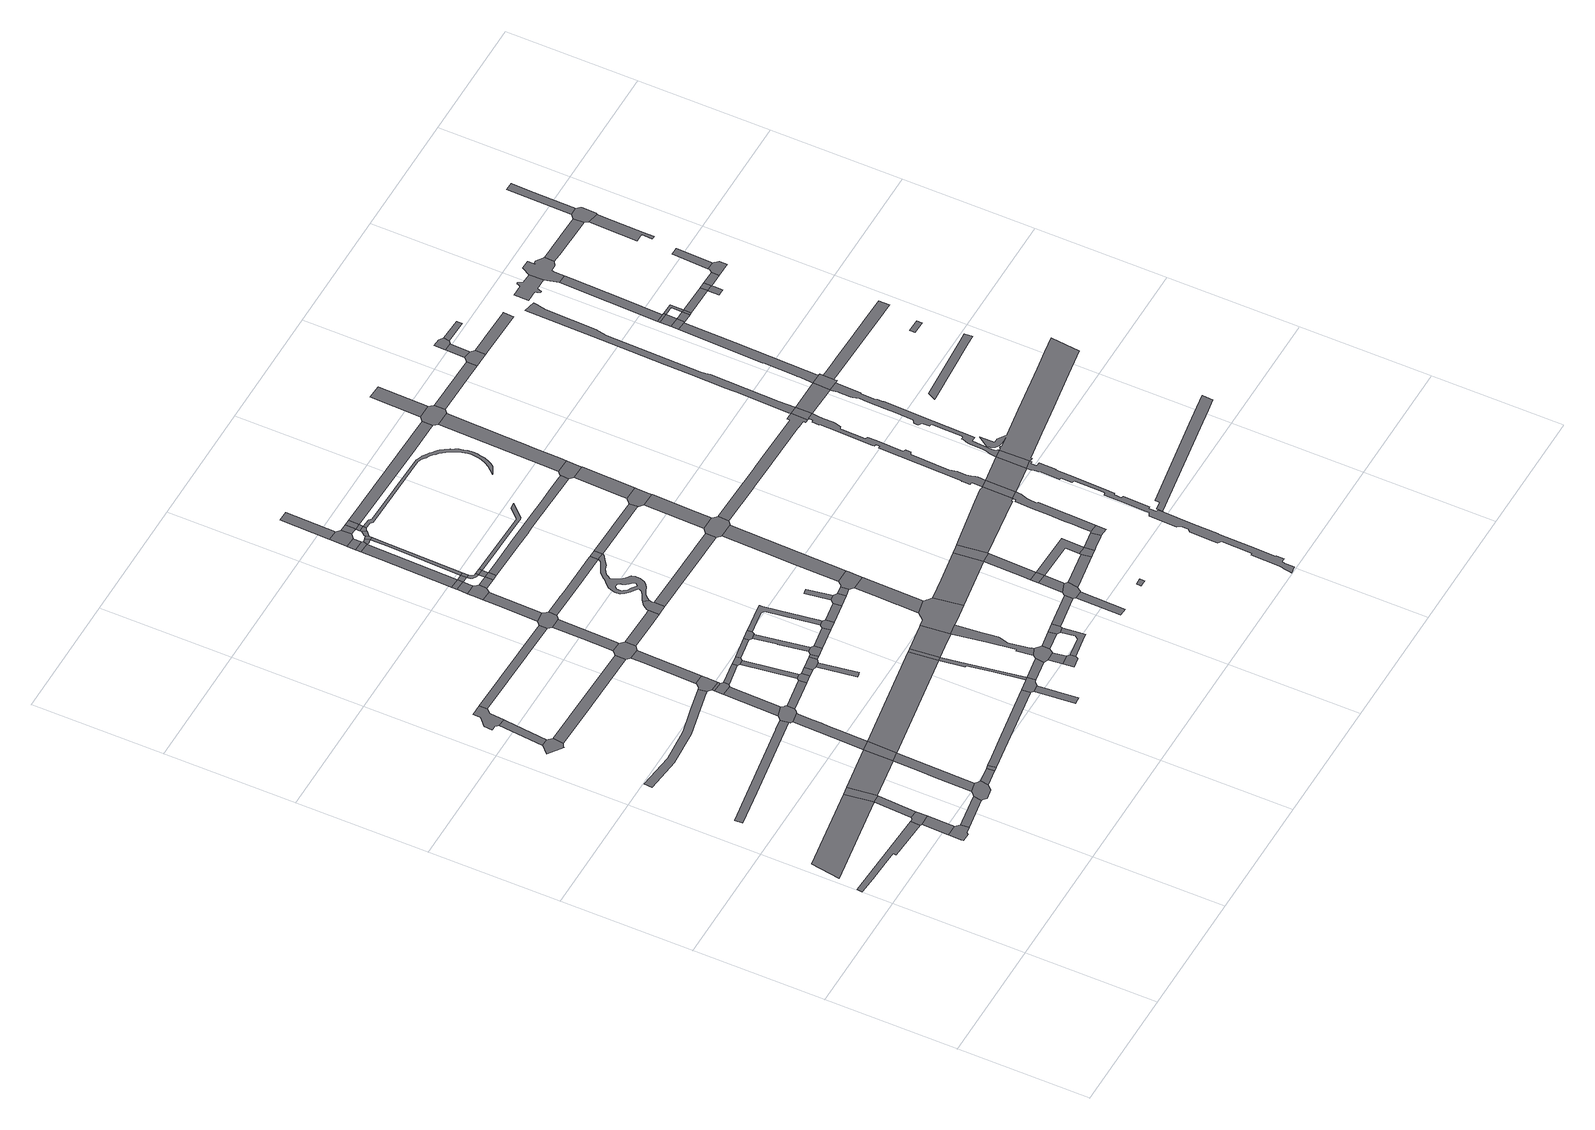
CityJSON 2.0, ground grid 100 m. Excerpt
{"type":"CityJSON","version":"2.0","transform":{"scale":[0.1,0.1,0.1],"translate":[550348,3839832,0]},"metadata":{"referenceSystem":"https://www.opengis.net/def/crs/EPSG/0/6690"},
"CityObjects":{
"road1":{"type":"Road","attributes":{"RoadStructureAttribute.sectionType":"1"},"geometry":[{"type":"MultiSurface","lod":"1","boundaries":[[[0,1,2,3,4,5,6,7,8]]]}]},
"road2":{"type":"Road","attributes":{"function":"3","RoadStructureAttribute.sectionType":"1"},"geometry":[{"type":"MultiSurface","lod":"1","boundaries":[[[9,10,11,12,13]]]}]},
"road3":{"type":"Road","geometry":[{"type":"MultiSurface","lod":"1","boundaries":[[[14,15,16,17,18,19,20,21,22]]]}]},
"road4":{"type":"Road","attributes":{"RoadStructureAttribute.sectionType":"1"},"geometry":[{"type":"MultiSurface","lod":"1","boundaries":[[[23,24,25,26,14,22]]]}]},
"road5":{"type":"Road","geometry":[{"type":"MultiSurface","lod":"1","boundaries":[[[27,28,8,7,26,25,29]]]}]},
"road6":{"type":"Road","attributes":{"RoadStructureAttribute.sectionType":"1"},"geometry":[{"type":"MultiSurface","lod":"1","boundaries":[[[30,31,32,13,27,29]]]}]},
"road7":{"type":"Road","attributes":{"RoadStructureAttribute.sectionType":"1"},"geometry":[{"type":"MultiSurface","lod":"1","boundaries":[[[33,34,21,20,35]]]}]},
"road8":{"type":"Road","geometry":[{"type":"MultiSurface","lod":"1","boundaries":[[[36,9,13,32,37]]]}]},
"road9":{"type":"Road","geometry":[{"type":"MultiSurface","lod":"1","boundaries":[[[38,39,40,41,42,43,44,45,46,47,48,49,50,51]]]}]},
"road10":{"type":"Road","attributes":{"RoadStructureAttribute.sectionType":"1"},"geometry":[{"type":"MultiSurface","lod":"1","boundaries":[[[52,53,54,55,56,57,58,59]]]}]},
"road11":{"type":"Road","attributes":{"RoadStructureAttribute.sectionType":"1"},"geometry":[{"type":"MultiSurface","lod":"1","boundaries":[[[60,38,51,61,62]]]}]},
"road12":{"type":"Road","geometry":[{"type":"MultiSurface","lod":"1","boundaries":[[[63,64,65,66,67,68,33,35,69,70,71,72,73]]]}]},
"road13":{"type":"Road","attributes":{"function":"3","RoadStructureAttribute.sectionType":"1"},"geometry":[{"type":"MultiSurface","lod":"1","boundaries":[[[74,36,37,75]]]}]},
"road14":{"type":"Road","geometry":[{"type":"MultiSurface","lod":"1","boundaries":[[[76,77,78,79,80,81,82,60,62,83,84,85]]]}]},
"road15":{"type":"Road","attributes":{"RoadStructureAttribute.sectionType":"1"},"geometry":[{"type":"MultiSurface","lod":"1","boundaries":[[[86,87,88,89,90,91,92,93,94,95,96,97,98]]]}]},
"road16":{"type":"Road","attributes":{"RoadStructureAttribute.sectionType":"1"},"geometry":[{"type":"MultiSurface","lod":"1","boundaries":[[[99,100,75,101,102,66,65]]]}]},
"road17":{"type":"Road","attributes":{"RoadStructureAttribute.sectionType":"1"},"geometry":[{"type":"MultiSurface","lod":"1","boundaries":[[[103,73,72,104,105]]]}]},
"road18":{"type":"Road","geometry":[{"type":"MultiSurface","lod":"1","boundaries":[[[106,103,105,107]]]}]},
"road19":{"type":"Road","geometry":[{"type":"MultiSurface","lod":"1","boundaries":[[[108,74,75,100]]]}]},
"road20":{"type":"Road","attributes":{"RoadStructureAttribute.sectionType":"1"},"geometry":[{"type":"MultiSurface","lod":"1","boundaries":[[[109,110,111,112,113,114,115,116,117,74,108]]]}]},
"road21":{"type":"Road","attributes":{"RoadStructureAttribute.sectionType":"1"},"geometry":[{"type":"MultiSurface","lod":"1","boundaries":[[[118,50,49,119,120,121]]]}]},
"road22":{"type":"Road","geometry":[{"type":"MultiSurface","lod":"1","boundaries":[[[122,123,124,125,126,52,59,127,128,129,115,114,130,131,132,133]]]}]},
"road23":{"type":"Road","attributes":{"RoadStructureAttribute.sectionType":"1"},"geometry":[{"type":"MultiSurface","lod":"1","boundaries":[[[134,125,124,135]]]}]},
"road24":{"type":"Road","attributes":{"RoadStructureAttribute.sectionType":"1"},"geometry":[{"type":"MultiSurface","lod":"1","boundaries":[[[85,84,136,137]]]}]},
"road25":{"type":"Road","attributes":{"RoadStructureAttribute.sectionType":"1"},"geometry":[{"type":"MultiSurface","lod":"1","boundaries":[[[138,139,140,106,107,141,142]]]}]},
"road26":{"type":"Road","geometry":[{"type":"MultiSurface","lod":"1","boundaries":[[[143,134,135,144,145,146,147,148]]]}]},
"road27":{"type":"Road","attributes":{"RoadStructureAttribute.sectionType":"1"},"geometry":[{"type":"MultiSurface","lod":"1","boundaries":[[[149,143,148,150]]]}]},
"road28":{"type":"Road","geometry":[{"type":"MultiSurface","lod":"1","boundaries":[[[151,152,153,154,86,98,155,149,150,156,157,158,159,160]]]}]},
"road29":{"type":"Road","attributes":{"RoadStructureAttribute.sectionType":"1"},"geometry":[{"type":"MultiSurface","lod":"1","boundaries":[[[161,133,132,162,163,164]]]}]},
"road30":{"type":"Road","attributes":{"function":"3","RoadStructureAttribute.sectionType":"1"},"geometry":[{"type":"MultiSurface","lod":"1","boundaries":[[[165,108,100,166]]]}]},
"road31":{"type":"Road","attributes":{"RoadStructureAttribute.sectionType":"1"},"geometry":[{"type":"MultiSurface","lod":"1","boundaries":[[[167,168,169,170,151,160,171,172,173,174,175,176]]]}]},
"road32":{"type":"Road","attributes":{"RoadStructureAttribute.sectionType":"1"},"geometry":[{"type":"MultiSurface","lod":"1","boundaries":[[[177,146,145,178]]]}]},
"road33":{"type":"Road","geometry":[{"type":"MultiSurface","lod":"1","boundaries":[[[179,180,161,164,181,182]]]}]},
"road34":{"type":"Road","geometry":[{"type":"MultiSurface","lod":"1","boundaries":[[[183,184,121,120,185,167,176,186,187,188,189,190]]]}]},
"road35":{"type":"Road","attributes":{"RoadStructureAttribute.sectionType":"1"},"geometry":[{"type":"MultiSurface","lod":"1","boundaries":[[[191,192,180,179]]]}]},
"road36":{"type":"Road","attributes":{"RoadStructureAttribute.sectionType":"1"},"geometry":[{"type":"MultiSurface","lod":"1","boundaries":[[[193,182,181,194,195]]]}]},
"road37":{"type":"Road","geometry":[{"type":"MultiSurface","lod":"1","boundaries":[[[196,177,178,197,192,191,198,199]]]}]},
"road38":{"type":"Road","attributes":{"RoadStructureAttribute.sectionType":"1"},"geometry":[{"type":"MultiSurface","lod":"1","boundaries":[[[200,201,202,203,204]]]}]},
"road39":{"type":"Road","attributes":{"RoadStructureAttribute.sectionType":"1"},"geometry":[{"type":"MultiSurface","lod":"1","boundaries":[[[205,206,207,208,183,190,209,210,211]]]}]},
"road40":{"type":"Road","geometry":[{"type":"MultiSurface","lod":"1","boundaries":[[[212,213,214,193,195,204,203,215]]]}]},
"road41":{"type":"Road","attributes":{"RoadStructureAttribute.sectionType":"1"},"geometry":[{"type":"MultiSurface","lod":"1","boundaries":[[[216,217,218,219,220]]]}]},
"road42":{"type":"Road","attributes":{"RoadStructureAttribute.sectionType":"1"},"geometry":[{"type":"MultiSurface","lod":"1","boundaries":[[[221,196,199,222,223]]]}]},
"road43":{"type":"Road","attributes":{"RoadStructureAttribute.sectionType":"1"},"geometry":[{"type":"MultiSurface","lod":"1","boundaries":[[[224,212,215,225]]]}]},
"road44":{"type":"Road","geometry":[{"type":"MultiSurface","lod":"1","boundaries":[[[226,227,228,229,138,142,220,219,230,231,232,233,234]]]}]},
"road45":{"type":"Road","geometry":[{"type":"MultiSurface","lod":"1","boundaries":[[[235,236,237,137,136,205,211,238,239,240]]]}]},
"road46":{"type":"Road","attributes":{"RoadStructureAttribute.sectionType":"1"},"geometry":[{"type":"MultiSurface","lod":"1","boundaries":[[[241,242,188,187,243,244,245]]]}]},
"road47":{"type":"Road","geometry":[{"type":"MultiSurface","lod":"1","boundaries":[[[246,247,224,225,248,249]]]}]},
"road48":{"type":"Road","attributes":{"RoadStructureAttribute.sectionType":"1"},"geometry":[{"type":"MultiSurface","lod":"1","boundaries":[[[250,251,252,253,254,247,246]]]}]},
"road49":{"type":"Road","attributes":{"RoadStructureAttribute.sectionType":"1"},"geometry":[{"type":"MultiSurface","lod":"1","boundaries":[[[255,256,237,236,257,258,259]]]}]},
"road50":{"type":"Road","attributes":{"RoadStructureAttribute.sectionType":"1"},"geometry":[{"type":"MultiSurface","lod":"1","boundaries":[[[260,261,166,262,263,264,265,266,227,226]]]}]},
"road51":{"type":"Road","geometry":[{"type":"MultiSurface","lod":"1","boundaries":[[[267,221,223,268,269,252,251,270,271]]]}]},
"road52":{"type":"Road","geometry":[{"type":"MultiSurface","lod":"1","boundaries":[[[272,165,166,261]]]}]},
"road53":{"type":"Road","attributes":{"RoadStructureAttribute.sectionType":"1"},"geometry":[{"type":"MultiSurface","lod":"1","boundaries":[[[273,274,275,226,234,276]]]}]},
"road54":{"type":"Road","attributes":{"RoadStructureAttribute.sectionType":"1"},"geometry":[{"type":"MultiSurface","lod":"1","boundaries":[[[277,249,248,278]]]}]},
"road55":{"type":"Road","geometry":[{"type":"MultiSurface","lod":"1","boundaries":[[[279,280,255,259,281,282,283,284,285]]]}]},
"road56":{"type":"Road","attributes":{"RoadStructureAttribute.sectionType":"1"},"geometry":[{"type":"MultiSurface","lod":"1","boundaries":[[[286,287,288,289,279,285,290,291]]]}]},
"road57":{"type":"Road","geometry":[{"type":"MultiSurface","lod":"1","boundaries":[[[292,286,291,293]]]}]},
"road58":{"type":"Road","attributes":{"RoadStructureAttribute.sectionType":"1"},"geometry":[{"type":"MultiSurface","lod":"1","boundaries":[[[294,295,296,297,298,299,300,301,267,271,302,303,304,305,306,307,308]]]}]},
"road59":{"type":"Road","geometry":[{"type":"MultiSurface","lod":"1","boundaries":[[[309,310,311,312,245,244,313,314,315,316]]]}]},
"road60":{"type":"Road","geometry":[{"type":"MultiSurface","lod":"1","boundaries":[[[317,318,319,320,321,322,323,324,325,326]]]}]},
"road61":{"type":"Road","attributes":{"RoadStructureAttribute.sectionType":"1"},"geometry":[{"type":"MultiSurface","lod":"1","boundaries":[[[283,282,327,328]]]}]},
"road62":{"type":"Road","attributes":{"function":"3","RoadStructureAttribute.sectionType":"1"},"geometry":[{"type":"MultiSurface","lod":"1","boundaries":[[[329,330,272,261,331,332,333,334]]]}]},
"road63":{"type":"Road","attributes":{"RoadStructureAttribute.sectionType":"1"},"geometry":[{"type":"MultiSurface","lod":"1","boundaries":[[[335,293,291,336,337]]]}]},
"road64":{"type":"Road","attributes":{"RoadStructureAttribute.sectionType":"1"},"geometry":[{"type":"MultiSurface","lod":"1","boundaries":[[[338,339,340,320,319]]]}]},
"road65":{"type":"Road","geometry":[{"type":"MultiSurface","lod":"1","boundaries":[[[341,342,273,276,340,339,343,344]]]}]},
"road66":{"type":"Road","geometry":[{"type":"MultiSurface","lod":"1","boundaries":[[[345,308,307,346,277,278,347,348]]]}]},
"road67":{"type":"Road","geometry":[{"type":"MultiSurface","lod":"1","boundaries":[[[337,336,349,350]]]}]},
"road68":{"type":"Road","attributes":{"RoadStructureAttribute.sectionType":"1"},"geometry":[{"type":"MultiSurface","lod":"1","boundaries":[[[336,351,352,353,354,355,356,357,358,359,360,361,349]]]}]},
"road69":{"type":"Road","attributes":{"RoadStructureAttribute.sectionType":"1"},"geometry":[{"type":"MultiSurface","lod":"1","boundaries":[[[362,363,364,292,293,365]]]}]},
"road70":{"type":"Road","geometry":[{"type":"MultiSurface","lod":"1","boundaries":[[[328,327,366,367,368,369]]]}]},
"road71":{"type":"Road","attributes":{"RoadStructureAttribute.sectionType":"1"},"geometry":[{"type":"MultiSurface","lod":"1","boundaries":[[[370,371,372,373,240,239,374,375,376]]]}]},
"road72":{"type":"Road","attributes":{"RoadStructureAttribute.sectionType":"1"},"geometry":[{"type":"MultiSurface","lod":"1","boundaries":[[[356,377,328,369,378,379]]]}]},
"road73":{"type":"Road","attributes":{"RoadStructureAttribute.sectionType":"1"},"geometry":[{"type":"MultiSurface","lod":"1","boundaries":[[[380,381,382,383,384,385,386,387,388,334,389,390,391,342,341]]]}]},
"road74":{"type":"Road","geometry":[{"type":"MultiSurface","lod":"1","boundaries":[[[357,356,379,392]]]}]},
"road75":{"type":"Road","attributes":{"RoadStructureAttribute.sectionType":"1"},"geometry":[{"type":"MultiSurface","lod":"1","boundaries":[[[393,348,347,394]]]}]},
"road76":{"type":"Road","attributes":{"RoadStructureAttribute.sectionType":"1"},"geometry":[{"type":"MultiSurface","lod":"1","boundaries":[[[395,396,397,337,350,398,399]]]}]},
"road77":{"type":"Road","attributes":{"RoadStructureAttribute.sectionType":"1"},"geometry":[{"type":"MultiSurface","lod":"1","boundaries":[[[400,344,343,401]]]}]},
"road78":{"type":"Road","attributes":{"RoadStructureAttribute.sectionType":"1"},"geometry":[{"type":"MultiSurface","lod":"1","boundaries":[[[402,403,404,405,406,407,408,409,410,411,326,325]]]}]},
"road79":{"type":"Road","geometry":[{"type":"MultiSurface","lod":"1","boundaries":[[[412,362,365,413,414,415]]]}]},
"road80":{"type":"Road","attributes":{"RoadStructureAttribute.sectionType":"1"},"geometry":[{"type":"MultiSurface","lod":"1","boundaries":[[[416,412,415,417]]]}]},
"road81":{"type":"Road","geometry":[{"type":"MultiSurface","lod":"1","boundaries":[[[418,419,420,421,422,423,424,425,426,427,375,428,429,430,431,432,433,434,435,436,437,438,439,440,441,442,443,444,445,446,447,448,449,450,451,452,309,316,453,454,455,456,457,458,459,460,461,462,463,464,465,466,467,468],[469,470,471,472,473,474,475,476,477,478,479,480,481,482,483,484,485,486,487,488]]]}]},
"road82":{"type":"Road","attributes":{"RoadStructureAttribute.sectionType":"1"},"geometry":[{"type":"MultiSurface","lod":"1","boundaries":[[[489,490,413,365,491,492,493,494,395]]]}]},
"road83":{"type":"Road","geometry":[{"type":"MultiSurface","lod":"1","boundaries":[[[495,416,417,496,497,498,499,500]]]}]},
"road84":{"type":"Road","geometry":[{"type":"MultiSurface","lod":"1","boundaries":[[[501,502,503,504,505,506,507,329,334,388,508,509,510,511]]]}]},
"road85":{"type":"Road","geometry":[{"type":"MultiSurface","lod":"1","boundaries":[[[512,489,395,399,513]]]}]},
"road86":{"type":"Road","geometry":[{"type":"MultiSurface","lod":"1","boundaries":[[[514,400,401,515,406,405,516,517]]]}]},
"road87":{"type":"Road","geometry":[{"type":"MultiSurface","lod":"1","boundaries":[[[518,519,393,394,520,521]]]}]},
"road88":{"type":"Road","geometry":[{"type":"MultiSurface","lod":"1","boundaries":[[[522,523,524,519,518]]]}]},
"road89":{"type":"Road","attributes":{"RoadStructureAttribute.sectionType":"1"},"geometry":[{"type":"MultiSurface","lod":"1","boundaries":[[[525,495,500,526]]]}]},
"road90":{"type":"Road","attributes":{"RoadStructureAttribute.sectionType":"1"},"geometry":[{"type":"MultiSurface","lod":"1","boundaries":[[[527,528,512,513,529,530,531]]]}]},
"road91":{"type":"Road","attributes":{"RoadStructureAttribute.sectionType":"1"},"geometry":[{"type":"MultiSurface","lod":"1","boundaries":[[[498,497,532,533]]]}]},
"road92":{"type":"Road","geometry":[{"type":"MultiSurface","lod":"1","boundaries":[[[534,535,527,531,536,537,538]]]}]},
"road93":{"type":"Road","attributes":{"RoadStructureAttribute.sectionType":"1"},"geometry":[{"type":"MultiSurface","lod":"1","boundaries":[[[539,540,535,534]]]}]},
"road94":{"type":"Road","attributes":{"RoadStructureAttribute.sectionType":"1"},"geometry":[{"type":"MultiSurface","lod":"1","boundaries":[[[541,521,520,542,543]]]}]},
"road95":{"type":"Road","attributes":{"RoadStructureAttribute.sectionType":"1"},"geometry":[{"type":"MultiSurface","lod":"1","boundaries":[[[544,545,314,313,546,547,548,549,550]]]}]},
"road96":{"type":"Road","geometry":[{"type":"MultiSurface","lod":"1","boundaries":[[[533,532,551,540,539,552]]]}]},
"road97":{"type":"Road","attributes":{"RoadStructureAttribute.sectionType":"1"},"geometry":[{"type":"MultiSurface","lod":"1","boundaries":[[[553,554,555,556,557,558,559,505,504,560]]]}]},
"road98":{"type":"Road","geometry":[{"type":"MultiSurface","lod":"1","boundaries":[[[376,375,427,561]]]}]},
"road99":{"type":"Road","attributes":{"RoadStructureAttribute.sectionType":"1"},"geometry":[{"type":"MultiSurface","lod":"1","boundaries":[[[562,563,564,565,566,567,568,569,570,571,392,379]]]}]},
"road100":{"type":"Road","attributes":{"RoadStructureAttribute.sectionType":"1"},"geometry":[{"type":"MultiSurface","lod":"1","boundaries":[[[572,514,517,573,574,575,576]]]}]},
"road101":{"type":"Road","geometry":[{"type":"MultiSurface","lod":"1","boundaries":[[[577,578,579,580,541,543,581,553,560,582,583,584]]]}]},
"road102":{"type":"Road","attributes":{"RoadStructureAttribute.sectionType":"1"},"geometry":[{"type":"MultiSurface","lod":"1","boundaries":[[[585,586,587,588]]]}]},
"road103":{"type":"Road","attributes":{"RoadStructureAttribute.sectionType":"1"},"geometry":[{"type":"MultiSurface","lod":"1","boundaries":[[[589,590,591,592,593,594,595,596,369,368,597,598,599,600,601,602,603,604,605]]]}]},
"road104":{"type":"Road","attributes":{"function":"3","RoadStructureAttribute.sectionType":"1"},"geometry":[{"type":"MultiSurface","lod":"1","boundaries":[[[606,607,511,510,608]]]}]},
"road105":{"type":"Road","attributes":{"RoadStructureAttribute.sectionType":"1"},"geometry":[{"type":"MultiSurface","lod":"1","boundaries":[[[609,610,611,612,577,584,613,614,615]]]}]},
"road106":{"type":"Road","geometry":[{"type":"MultiSurface","lod":"1","boundaries":[[[616,617,618,619,620,572,576,585,588,621,622,623,624]]]}]},
"road107":{"type":"Road","attributes":{"RoadStructureAttribute.sectionType":"1"},"geometry":[{"type":"MultiSurface","lod":"1","boundaries":[[[561,427,625,626]]]}]},
"road108":{"type":"Road","attributes":{"RoadStructureAttribute.sectionType":"1"},"geometry":[{"type":"MultiSurface","lod":"1","boundaries":[[[627,618,617,628,629]]]}]},
"road109":{"type":"Road","geometry":[{"type":"MultiSurface","lod":"1","boundaries":[[[630,627,629,631]]]}]},
"road110":{"type":"Road","attributes":{"RoadStructureAttribute.sectionType":"1"},"geometry":[{"type":"MultiSurface","lod":"1","boundaries":[[[632,633,634,635,636,637,638,639,640,641,642,643,644,645,646,647,648,649,650,651,652,653,654,655,656,657,658,659,660,661,662,663,664,665,666,667,668,669,670,671,672,673,674,675,676,677,678,679,680,681,682,683,684,685,686,534,538]]]}]},
"road111":{"type":"Road","attributes":{"RoadStructureAttribute.sectionType":"1"},"geometry":[{"type":"MultiSurface","lod":"1","boundaries":[[[687,608,688,689,630,631]]]}]},
"road112":{"type":"Road","geometry":[{"type":"MultiSurface","lod":"1","boundaries":[[[690,691,692,550,549,693,694,609,615,695,696,697,698,699,700]]]}]},
"road113":{"type":"Road","geometry":[{"type":"MultiSurface","lod":"1","boundaries":[[[701,702,703,704,705]]]}]},
"road114":{"type":"Road","attributes":{"RoadStructureAttribute.sectionType":"1"},"geometry":[{"type":"MultiSurface","lod":"1","boundaries":[[[706,624,623,707,708,709,710]]]}]},
"road115":{"type":"Road","geometry":[{"type":"MultiSurface","lod":"1","boundaries":[[[711,712,713,606,608,687,714]]]}]},
"road116":{"type":"Road","attributes":{"RoadStructureAttribute.sectionType":"1"},"geometry":[{"type":"MultiSurface","lod":"1","boundaries":[[[715,690,700,716,717]]]}]},
"road117":{"type":"Road","attributes":{"RoadStructureAttribute.sectionType":"1"},"geometry":[{"type":"MultiSurface","lod":"1","boundaries":[[[552,539,718,719,720]]]}]},
"road118":{"type":"Road","attributes":{"RoadStructureAttribute.sectionType":"1"},"geometry":[{"type":"MultiSurface","lod":"1","boundaries":[[[721,631,629,722,723,724]]]}]},
"road119":{"type":"Road","geometry":[{"type":"MultiSurface","lod":"1","boundaries":[[[725,726,727,626,625,728,729,715,717,730,731,732]]]}]},
"road120":{"type":"Road","geometry":[{"type":"MultiSurface","lod":"1","boundaries":[[[723,706,710,733,734,724]]]}]},
"road121":{"type":"Road","attributes":{"RoadStructureAttribute.sectionType":"1"},"geometry":[{"type":"MultiSurface","lod":"1","boundaries":[[[735,736,725,732,737]]]}]},
"road122":{"type":"Road","attributes":{"RoadStructureAttribute.sectionType":"1"},"geometry":[{"type":"MultiSurface","lod":"1","boundaries":[[[738,724,734,739,740,741]]]}]},
"road123":{"type":"Road","geometry":[{"type":"MultiSurface","lod":"1","boundaries":[[[742,743,605,604,744,735,737,745,746,747]]]}]},
"road124":{"type":"Road","attributes":{"function":"3","RoadStructureAttribute.sectionType":"1"},"geometry":[{"type":"MultiSurface","lod":"1","boundaries":[[[748,749,750,751,752,753,711,714,754,755,756,757,758,759]]]}]},
"road125":{"type":"Road","geometry":[{"type":"MultiSurface","lod":"1","boundaries":[[[760,738,741,761,762]]]}]},
"road126":{"type":"Road","attributes":{"RoadStructureAttribute.sectionType":"1"},"geometry":[{"type":"MultiSurface","lod":"1","boundaries":[[[763,764,765,742,747,766,767,768,769,770]]]}]},
"road127":{"type":"Road","attributes":{"RoadStructureAttribute.sectionType":"1"},"geometry":[{"type":"MultiSurface","lod":"1","boundaries":[[[771,772,773,774,775,776,777,778,779,780,781,782,783,758,784,785,786,787,788,789,790,791,760,762]]]}]},
"road128":{"type":"Road","attributes":{"RoadStructureAttribute.sectionType":"1"},"geometry":[{"type":"MultiSurface","lod":"1","boundaries":[[[792,793,794,795,796,797,798,799,697,696,800,801,802,803,804,805,806,807,808,809]]]}]},
"road129":{"type":"Road","attributes":{"RoadStructureAttribute.sectionType":"1"},"geometry":[{"type":"MultiSurface","lod":"1","boundaries":[[[810,811,812,813,814,815,816,817,818,819,820,821,822,823,824,825,826,827,828,829,830,831,832,833,834,835,836,837,838,839,840,841,842,843,844,845,846,847,848,849,850,851,852,853,854,855,856,857,858,859,860,861,862,863,864,865,866,867,868,869,870,871,872,873,874,875,876,877,878,879,880,881,882,883,884,885,886,887,888,889,890,891,892,893,894,895,896,897,898,899,900,901,902,903,904,905,906]]]}]},
"road130":{"type":"Road","geometry":[{"type":"MultiSurface","lod":"1","boundaries":[[[907,908,720,719,763,770,909,910,911]]]}]},
"road131":{"type":"Road","geometry":[{"type":"MultiSurface","lod":"1","boundaries":[[[912,759,758,783]]]}]},
"road132":{"type":"Road","attributes":{"RoadStructureAttribute.sectionType":"1"},"geometry":[{"type":"MultiSurface","lod":"1","boundaries":[[[913,907,911,914]]]}]},
"road133":{"type":"Road","attributes":{"function":"3","RoadStructureAttribute.sectionType":"7"},"geometry":[{"type":"MultiSurface","lod":"1","boundaries":[[[915,912,783,845]]]}]},
"road134":{"type":"Road","attributes":{"RoadStructureAttribute.sectionType":"1"},"geometry":[{"type":"MultiSurface","lod":"1","boundaries":[[[916,917,918,919,920,921,922,923,924,925,926,927,928,929,930,931,759,912,932,933,934,935,936,937,938,939,940,941,942,943,944,945,946,947,948,949,950,951,952,953,954,955,956,957,958,959,960,961]]]}]},
"road135":{"type":"Road","attributes":{"RoadStructureAttribute.sectionType":"1"},"geometry":[{"type":"MultiSurface","lod":"1","boundaries":[[[962,910,909,963,964,965]]]}]},
"road136":{"type":"Road","geometry":[{"type":"MultiSurface","lod":"1","boundaries":[[[966,915,845,844]]]}]},
"road137":{"type":"Road","geometry":[{"type":"MultiSurface","lod":"1","boundaries":[[[809,808,916,961,967]]]}]},
"road138":{"type":"Road","attributes":{"RoadStructureAttribute.sectionType":"1"},"geometry":[{"type":"MultiSurface","lod":"1","boundaries":[[[968,969,970,971,972,973,974,975,976,977,978,979,980,981,982,983,984,985,986,987,988,989,990,991,992,993,994,995,996,997,998,999,1000,1001,1002,1003,1004,1005,1006,1007,1008,1009,1010,1011,915,966,1012,1013,1014,1015,1016,1017,1018,1019,1020,1021,1022,1023,1024,1025,1026,1027,1028,1029,1030,1031,1032]]]}]},
"road139":{"type":"Road","attributes":{"RoadStructureAttribute.sectionType":"1"},"geometry":[{"type":"MultiSurface","lod":"1","boundaries":[[[1033,1034,1035,1036,1037,1038,1039,1040,1041,1042,1043,1044]]]}]},
"road140":{"type":"Road","geometry":[{"type":"MultiSurface","lod":"1","boundaries":[[[1045,1046,965,964,1047,1048,1049,1050,1051]]]}]},
"road141":{"type":"Road","attributes":{"RoadStructureAttribute.sectionType":"7"},"geometry":[{"type":"MultiSurface","lod":"1","boundaries":[[[967,961,968,1052]]]}]},
"road142":{"type":"Road","attributes":{"RoadStructureAttribute.sectionType":"1"},"geometry":[{"type":"MultiSurface","lod":"1","boundaries":[[[1053,1045,1051,1054]]]}]},
"road143":{"type":"Road","geometry":[{"type":"MultiSurface","lod":"1","boundaries":[[[1055,1053,1054,1056,1057,1058]]]}]},
"road144":{"type":"Road","geometry":[{"type":"MultiSurface","lod":"1","boundaries":[[[1052,968,1032,1059,1060,1061,1062,1063,1064]]]}]},
"road145":{"type":"Road","geometry":[{"type":"MultiSurface","lod":"1","boundaries":[[[1065,1066,1067,1057,1056]]]}]},
"road146":{"type":"Road","attributes":{"RoadStructureAttribute.sectionType":"1"},"geometry":[{"type":"MultiSurface","lod":"1","boundaries":[[[1068,1069,1070,1071,1072,1073,1074,1075,1076,1077,809,967,1078,1079,1080,1081,1082,1083,1084,1085,1086,1087]]]}]},
"road147":{"type":"Road","attributes":{"RoadStructureAttribute.sectionType":"1"},"geometry":[{"type":"MultiSurface","lod":"1","boundaries":[[[1088,1089,1049,1048,1090,1091,1092]]]}]},
"road148":{"type":"Road","attributes":{"function":"3","RoadStructureAttribute.sectionType":"1"},"geometry":[{"type":"MultiSurface","lod":"1","boundaries":[[[1093,1094,1095,1096,1097,1098,1099,1100,1101,1102,1103,1104,1105,1106,1107,1108,1109,1110,1111,1112,1113,1114,1115,1116,1117,1118,1119,1120,1121,1122,1123,1124,1125,1126,1127,1128,1129,966,844]]]}]},
"road149":{"type":"Road","attributes":{"RoadStructureAttribute.sectionType":"1"},"geometry":[{"type":"MultiSurface","lod":"1","boundaries":[[[1130,1131,1132,1133,1134,1135,1136,1137,1138,1139,1140,1141,1142,1143,1144,1145,1146,1147,1052,1064,1148,1149,1150,1151,1152,1153]]]}]},
"road150":{"type":"Road","attributes":{"RoadStructureAttribute.sectionType":"1"},"geometry":[{"type":"MultiSurface","lod":"1","boundaries":[[[1154,1155,1156,1157,1158,1159,1160,1161]]]}]},
"road151":{"type":"Road","geometry":[{"type":"MultiSurface","lod":"1","boundaries":[[[1162,1130,1153,1163,1164]]]}]},
"road152":{"type":"Road","attributes":{"RoadStructureAttribute.sectionType":"1"},"geometry":[{"type":"MultiSurface","lod":"1","boundaries":[[[1165,1162,1164,1166]]]}]},
"road153":{"type":"Road","geometry":[{"type":"MultiSurface","lod":"1","boundaries":[[[1167,1165,1166,1168,1169]]]}]},
"road154":{"type":"Road","attributes":{"RoadStructureAttribute.sectionType":"1"},"geometry":[{"type":"MultiSurface","lod":"1","boundaries":[[[1170,1171,1172,1173,1174,1062,1061,1175,1176,1177,1178]]]}]},
"road155":{"type":"Road","attributes":{"RoadStructureAttribute.sectionType":"1"},"geometry":[{"type":"MultiSurface","lod":"1","boundaries":[[[1164,1163,1179,1180]]]}]},
"road156":{"type":"Road","attributes":{"RoadStructureAttribute.sectionType":"1"},"geometry":[{"type":"MultiSurface","lod":"1","boundaries":[[[1181,1168,1166,1182,1180,1183]]]}]},
"road157":{"type":"Road","geometry":[{"type":"MultiSurface","lod":"1","boundaries":[[[1180,1179,1184,1183]]]}]},
"road158":{"type":"Road","attributes":{"RoadStructureAttribute.sectionType":"1"},"geometry":[{"type":"MultiSurface","lod":"1","boundaries":[[[1185,1167,1169,1186,1187,1188]]]}]},
"road159":{"type":"Road","geometry":[{"type":"MultiSurface","lod":"1","boundaries":[[[1189,1190,1191,1192,1193,1194,1195,1196,1197,1198,1199,1200,1201,1202,1203,1204,1205,1206,1207,1208,1209,1210,1211,1212,1213,1214,1215,1216,1217,1218]]]}]},
"road160":{"type":"Road","attributes":{"RoadStructureAttribute.sectionType":"1"},"geometry":[{"type":"MultiSurface","lod":"1","boundaries":[[[1183,1184,1219,1220]]]}]},
"road161":{"type":"Road","geometry":[{"type":"MultiSurface","lod":"1","boundaries":[[[1221,1222,1223,1224]]]}]},
"road162":{"type":"Road","geometry":[{"type":"MultiSurface","lod":"1","boundaries":[[[1225,1218,1217,1226,1185,1188,1227,1228,1229,1230,1231,1232,1233,1234,1235,1236,1237,1238,1239,1240,1241,1242]]]}]},
"road163":{"type":"Road","geometry":[{"type":"MultiSurface","lod":"1","boundaries":[[[1219,1243,1244,1245,1246,1247]]]}]},
"road164":{"type":"Road","geometry":[{"type":"MultiSurface","lod":"1","boundaries":[[[1220,1219,1247,1248]]]}]},
"road165":{"type":"Road","attributes":{"RoadStructureAttribute.sectionType":"1"},"geometry":[{"type":"MultiSurface","lod":"1","boundaries":[[[1248,1247,1249,1250]]]}]},
"road166":{"type":"Road","geometry":[{"type":"MultiSurface","lod":"1","boundaries":[[[1251,1252,1253,1254,1250,1249,1255,1256,1257,1258,1259]]]}]},
"road167":{"type":"Road","attributes":{"RoadStructureAttribute.sectionType":"1"},"geometry":[{"type":"MultiSurface","lod":"1","boundaries":[[[1260,1261,1262,1251,1259]]]}]},
"road168":{"type":"Road","attributes":{"RoadStructureAttribute.sectionType":"1"},"geometry":[{"type":"MultiSurface","lod":"1","boundaries":[[[1263,1233,1232,1264,1265,1266,1267]]]}]},
"road169":{"type":"Road","attributes":{"RoadStructureAttribute.sectionType":"1"},"geometry":[{"type":"MultiSurface","lod":"1","boundaries":[[[1268,1269,1270,1271,1272,1273,1274,1275,1276,1277,1278,1279]]]}]},
"road170":{"type":"Road","geometry":[{"type":"MultiSurface","lod":"1","boundaries":[[[1280,1267,1266,1281,1268,1279,1282,1283,1284,1285]]]}]},
"road171":{"type":"Road","attributes":{"RoadStructureAttribute.sectionType":"1"},"geometry":[{"type":"MultiSurface","lod":"1","boundaries":[[[1286,1280,1285,1287,1288,1289]]]}]}
},
"vertices":[
[10,1275,0],[5,1232,0],[142,1222,0],[310,1215,0],[392,1211,0],[417,1209,0],[416,1186,0],[732,1168,0],[735,1241,0],
[752,1757,0],[82,1653,0],[46,1426,0],[775,1539,0],[785,1540,0],
[742,956,0],[740,859,0],[739,843,0],[806,841,0],[817,858,0],[830,858,0],[868,864,0],[861,926,0],[829,954,0],
[831,1037,0],[831,1122,0],[831,1160,0],[745,1158,0],
[770,1253,0],[757,1240,0],[830,1248,0],
[830,1258,0],[830,1260,0],[845,1543,0],
[1135,968,0],[892,930,0],[1126,907,0],
[818,1768,0],[845,1550,0],
[233,3766,0],[206,3736,0],[203,3733,0],[177,3705,0],[280,3628,0],[283,3632,0],[286,3636,0],[292,3640,0],[297,3644,0],[302,3647,0],[307,3650,0],[314,3651,0],[321,3732,0],[291,3764,0],
[1168,2449,0],[1163,2448,0],[1078,2435,0],[1077,2435,0],[202,2298,0],[209,2240,0],[498,2284,0],[1178,2388,0],
[263,4111,0],[322,4087,0],[323,4103,0],
[1256,1010,0],[1248,1016,0],[1245,1018,0],[1171,1001,0],[1168,998,0],[1149,981,0],[1137,898,0],[1159,879,0],[1240,894,0],[1272,929,0],[1283,991,0],
[1182,1824,0],[1179,1601,0],
[278,4312,0],[275,4255,0],[210,4194,0],[204,4134,0],[234,4131,0],[241,4131,0],[254,4119,0],[334,4219,0],[362,4250,0],[363,4311,0],
[1173,3071,0],[972,3027,0],[942,3020,0],[941,3020,0],[792,2987,0],[770,2982,0],[508,2961,0],[228,2995,0],[226,2995,0],[223,2933,0],[492,2902,0],[781,2923,0],[1182,3011,0],
[1257,1606,0],[1257,1613,0],[1176,1401,0],[1174,1271,0],
[1405,1010,0],[1403,949,0],[1411,950,0],
[1435,1015,0],[1441,955,0],
[1261,1836,0],
[1267,2062,0],[1269,2141,0],[1270,2192,0],[1272,2257,0],[1275,2370,0],[1275,2377,0],[1196,2365,0],[1188,2061,0],[1182,1831,0],
[547,3727,0],[594,3644,0],[1195,3630,0],[1198,3711,0],
[1301,2477,0],[1298,2481,0],[1279,2501,0],[1197,2478,0],[1177,2458,0],[1179,2380,0],[1180,2375,0],[1184,2373,0],[1296,2397,0],[1298,2400,0],[1306,2408,0],[1308,2469,0],
[1208,2896,0],[1288,2891,0],
[1210,4230,0],[1211,4292,0],
[2159,1130,0],[1720,1060,0],[1517,1028,0],[2158,1066,0],[2166,1068,0],
[1209,2964,0],[1307,2908,0],[1309,2908,0],[1307,2946,0],[1306,2947,0],[1291,2961,0],
[1210,2984,0],[1291,2979,0],
[1215,3107,0],[1212,3103,0],[1192,3081,0],[1185,3074,0],[1190,3003,0],[1293,3030,0],[1293,3064,0],[1293,3087,0],[1293,3100,0],[1293,3106,0],
[1553,2507,0],[1503,2439,0],[1504,2439,0],[1558,2447,0],
[2124,1970,0],[2147,1751,0],
[1225,3603,0],[1225,3599,0],[1224,3517,0],[1215,3112,0],[1301,3445,0],[1301,3446,0],[1304,3542,0],[1304,3543,0],[1305,3594,0],[1305,3601,0],
[1484,2973,0],[1488,2937,0],
[1604,2529,0],[1565,2523,0],[1625,2458,0],[1619,2517,0],
[1228,3740,0],[1218,3730,0],[1217,3610,0],[1314,3608,0],[1337,3628,0],[1340,3708,0],[1319,3728,0],[1308,3739,0],
[1547,2928,0],[1507,2925,0],
[1678,2527,0],[1659,2463,0],[1685,2467,0],
[1556,2984,0],[1490,2935,0],[1559,2946,0],[1560,2948,0],
[1765,2170,0],[1785,2172,0],[1805,2176,0],[1757,2462,0],[1717,2457,0],
[1239,4203,0],[1234,3970,0],[1230,3796,0],[1229,3748,0],[1308,3747,0],[1309,3764,0],[1318,4203,0],
[1779,2542,0],[1727,2534,0],[1726,2534,0],[1785,2483,0],
[2214,750,0],[2242,752,0],[2269,755,0],[2241,1055,0],[2186,1049,0],
[1732,3012,0],[1658,2963,0],[1736,2976,0],
[1805,2547,0],[1811,2487,0],
[2278,1149,0],[2257,1146,0],[2251,1145,0],[2248,1144,0],[2252,1068,0],[2258,1074,0],[2268,1085,0],[2271,1086,0],[2284,1088,0],
[1342,4302,0],[1321,4328,0],[1241,4319,0],[1340,4222,0],[1350,4230,0],[1350,4293,0],
[1652,3702,0],[1650,3702,0],[1534,3624,0],[1670,3621,0],[1671,3701,0],
[1862,2573,0],[1822,2567,0],[1891,2500,0],[1884,2559,0],
[1798,2968,0],[1799,2969,0],[1761,2960,0],[1788,2787,0],[1788,2785,0],
[1251,4735,0],[1247,4595,0],[1321,4329,0],[1327,4593,0],[1331,4732,0],
[2206,1579,0],[2178,1755,0],[2176,1567,0],[2186,1569,0],[2188,1561,0],[2191,1543,0],[2221,1374,0],
[1808,3024,0],[1738,2974,0],[1760,2961,0],[1810,2986,0],[1812,2988,0],
[2154,1975,0],
[2462,1179,0],[2452,1177,0],[2282,1150,0],[2453,1114,0],
[2060,2588,0],[2066,2527,0],
[1253,4853,0],[1252,4784,0],[1351,4756,0],[1358,4763,0],[1359,4823,0],[1339,4846,0],[1333,4853,0],
[1255,4935,0],[1255,4924,0],[1254,4890,0],[1254,4863,0],[1334,4888,0],[1335,4932,0],
[1256,4977,0],[1336,4974,0],
[2113,2643,0],[2112,2645,0],[2054,3037,0],[2052,3055,0],[2051,3059,0],[2031,3056,0],[2001,3052,0],[1887,3036,0],[1907,3003,0],[1992,3016,0],[2000,3012,0],[2017,3002,0],[2073,2639,0],[2077,2611,0],[2117,2617,0],
[1727,3775,0],[1704,3757,0],[1684,3734,0],[1674,3717,0],[1751,3620,0],[1752,3700,0],[1752,3719,0],[1754,3739,0],
[2596,987,0],[2578,1002,0],[2575,1004,0],[2501,990,0],[2511,912,0],[2588,926,0],[2589,927,0],[2600,948,0],[2601,949,0],[2597,986,0],
[1444,4761,0],[1445,4821,0],
[2382,2011,0],[2367,2008,0],[2182,1756,0],[2279,1772,0],[2397,1790,0],[2405,1792,0],
[1338,4974,0],[1383,4930,0],[1383,4973,0],
[2575,1005,0],[2559,1100,0],[2488,1097,0],
[2540,1231,0],[2480,1205,0],[2583,1134,0],[2585,1194,0],
[2118,2616,0],[2071,2603,0],[2143,2539,0],[2137,2599,0],
[1411,4931,0],[1410,4971,0],
[1383,4918,0],[1386,4903,0],[1393,4890,0],[1409,4878,0],[1429,4871,0],[1444,4868,0],[1444,4891,0],[1431,4893,0],[1421,4901,0],[1413,4911,0],[1411,4918,0],
[1272,5668,0],[1269,5522,0],[1257,5005,0],[1353,5665,0],
[1474,4760,0],[1475,4760,0],[1491,4760,0],[1492,4820,0],
[1924,4278,0],[1560,4287,0],[1517,4289,0],[1462,4289,0],[1665,4223,0],[1937,4217,0],[1938,4278,0],
[1445,4825,0],[1492,4826,0],[1491,4866,0],
[2538,1247,0],[2535,1247,0],[2533,1247,0],[2506,1413,0],[2523,1479,0],[2522,1495,0],[2515,1560,0],[2510,1605,0],[2488,1805,0],[2446,1531,0],[2477,1331,0],[2463,1329,0],
[1491,4890,0],
[2294,2625,0],[2300,2564,0],
[1401,5665,0],[1401,5663,0],[1402,5528,0],[1422,5531,0],[1425,5664,0],
[2721,1216,0],[2727,1157,0],
[2788,979,0],[2814,983,0],[2808,1032,0],[2793,1148,0],[2754,1140,0],[2755,1140,0],[2769,1035,0],[2766,1031,0],[2753,1012,0],[2752,1010,0],
[1273,5711,0],[1363,5697,0],[1358,5704,0],[1354,5708,0],
[1274,5775,0],[1356,5772,0],
[1820,4052,0],[1814,4070,0],[1829,4092,0],[1837,4106,0],[1875,4133,0],[1910,4145,0],[1954,4176,0],[1978,4193,0],[1992,4204,0],[1994,4215,0],[1934,4207,0],[1923,4192,0],[1903,4183,0],[1865,4164,0],[1841,4150,0],[1836,4147,0],[1806,4118,0],[1784,4088,0],[1771,4075,0],[1758,4062,0],[1738,4039,0],[1724,4009,0],[1716,3978,0],[1721,3942,0],[1724,3937,0],[1732,3924,0],[1738,3915,0],[1769,3887,0],[1791,3872,0],[1806,3858,0],[1817,3848,0],[1810,3833,0],[1805,3823,0],[1774,3802,0],[1739,3784,0],[1767,3762,0],[1796,3785,0],[1815,3795,0],[1821,3798,0],[1848,3809,0],[1875,3826,0],[1894,3849,0],[1896,3856,0],[1907,3884,0],[1908,3924,0],[1903,3939,0],[1902,3943,0],[1900,3949,0],[1868,3974,0],[1846,4000,0],[1825,4035,0],[1787,3997,0],[1802,3979,0],[1802,3973,0],[1804,3956,0],[1817,3940,0],[1818,3939,0],[1841,3916,0],[1851,3893,0],[1852,3891,0],[1839,3872,0],[1829,3880,0],[1813,3892,0],[1800,3900,0],[1776,3914,0],[1764,3931,0],[1759,3938,0],[1748,3953,0],[1750,3983,0],[1768,4000,0],[1784,3997,0],
[1390,5703,0],[1375,5698,0],[1356,5664,0],[1366,5660,0],[1376,5663,0],[1391,5665,0],
[1277,5909,0],[1384,5800,0],[1389,5800,0],[1389,5879,0],[1385,5882,0],[1358,5906,0],
[2613,2075,0],[2609,2078,0],[2595,2090,0],[2590,2094,0],[2480,2072,0],[2432,2018,0],[2405,2014,0],[2584,1820,0],[2602,1823,0],[2676,1834,0],[2644,2051,0],
[1413,5713,0],[1425,5688,0],
[2796,1228,0],[2753,1141,0],[2793,1150,0],[2803,1168,0],
[2360,2658,0],[2318,2653,0],[2397,2579,0],[2390,2641,0],
[2328,2848,0],[2308,2845,0],[2289,2842,0],
[1286,6291,0],[1366,6288,0],
[1442,5751,0],[1418,5720,0],[1438,5703,0],[1450,5713,0],[1460,5723,0],
[1442,5799,0],[1443,5878,0],
[1487,5764,0],[1442,5763,0],[1467,5733,0],[1475,5736,0],[1485,5739,0],
[1490,5798,0],[1442,5796,0],
[2452,2650,0],[2456,2589,0],[2459,2587,0],
[2154,3690,0],[1781,3699,0],[1779,3619,0],[1898,3617,0],[2153,3611,0],[2479,3603,0],[2482,3683,0],
[1442,5798,0],[1491,5877,0],
[2490,2561,0],[2486,2363,0],[2483,2240,0],[2483,2239,0],[2482,2169,0],[2482,2168,0],[2480,2084,0],[2600,2557,0],
[1992,4277,0],
[2006,4854,0],[2024,4854,0],[2039,4857,0],[2051,4867,0],[2138,4960,0],[2095,4957,0],[2031,4889,0],[2021,4882,0],[2014,4879,0],[2006,4879,0],
[3069,1272,0],[2818,1170,0],[3056,1208,0],[3063,1209,0],[3072,1211,0],
[2493,2685,0],[2477,2665,0],[2471,2657,0],[2468,2653,0],[2484,2565,0],[2601,2609,0],[2602,2660,0],[2602,2682,0],
[3087,1193,0],[3081,854,0],[3141,852,0],[3147,1191,0],
[2491,4798,0],[2424,4799,0],[2381,4800,0],[2235,4803,0],[2168,4805,0],[1825,4813,0],[1774,4814,0],[1562,4818,0],[1709,4755,0],[1773,4753,0],[1833,4752,0],[1904,4750,0],[1937,4749,0],[1939,4749,0],[2001,4749,0],[2511,4736,0],[2512,4798,0],
[3080,2118,0],[2817,2077,0],[3103,1899,0],
[2511,3574,0],[2504,3254,0],[2504,3253,0],[2499,3042,0],[2610,3043,0],[2624,3569,0],[2627,3572,0],
[3187,1308,0],[3168,1326,0],[3089,1298,0],[3082,1289,0],[3077,1283,0],[3157,1204,0],[3174,1225,0],[3175,1226,0],[3188,1307,0],
[2493,4204,0],[2490,4266,0],
[3093,1480,0],[3169,1341,0],[3172,1476,0],
[3095,1542,0],[3174,1539,0],
[1497,5739,0],[1532,5737,0],[1550,5722,0],[2185,5708,0],[2217,5698,0],[2237,5686,0],[2245,5677,0],[2270,5664,0],[2292,5651,0],[2305,5632,0],[2322,5621,0],[2337,5602,0],[2350,5584,0],[2361,5568,0],[2377,5540,0],[2391,5515,0],[2402,5483,0],[2409,5444,0],[2412,5418,0],[2410,5388,0],[2405,5362,0],[2400,5336,0],[2389,5308,0],[2364,5269,0],[2311,5208,0],[2380,5243,0],[2397,5265,0],[2412,5293,0],[2424,5325,0],[2431,5358,0],[2436,5391,0],[2436,5421,0],[2433,5458,0],[2427,5488,0],[2417,5520,0],[2407,5540,0],[2399,5553,0],[2391,5570,0],[2381,5588,0],[2371,5602,0],[2361,5617,0],[2351,5630,0],[2341,5640,0],[2326,5652,0],[2310,5664,0],[2295,5677,0],[2285,5684,0],[2275,5692,0],[2265,5696,0],[2248,5709,0],[2227,5716,0],[2197,5726,0],[1577,5742,0],[1557,5759,0],[1522,5762,0],
[3182,1905,0],[3096,1596,0],[3096,1568,0],
[2515,3713,0],[2510,3709,0],[2502,3702,0],[2503,3582,0],[2507,3578,0],[2634,3579,0],[2653,3597,0],[2658,3679,0],[2638,3698,0],[2630,3706,0],[2625,3711,0],
[3435,890,0],[3410,890,0],[3385,890,0],[3385,853,0],[3435,853,0],
[3460,1347,0],[3185,1228,0],[3431,1266,0],[3432,1267,0],[3469,1272,0],
[3156,2131,0],[3106,2122,0],[3102,2122,0],[3183,1913,0],
[2526,4171,0],[2628,3830,0],[2636,4167,0],
[2289,5779,0],[2534,5774,0],[2534,5853,0],
[3531,1530,0],[3464,1469,0],[3461,1361,0],[3525,1357,0],
[2527,4302,0],[2522,4297,0],[2500,4276,0],[2500,4197,0],[2509,4188,0],[2636,4195,0],[2638,4262,0],[2639,4298,0],
[3485,1275,0],[3534,1283,0],
[2538,4707,0],[2529,4364,0],[2648,4703,0],
[3667,1380,0],[3562,1287,0],[3665,1303,0],[3675,1305,0],
[2539,4826,0],[2520,4806,0],[2520,4727,0],[2649,4730,0],[2651,4804,0],[2651,4822,0],
[3709,2221,0],[3693,2218,0],[3690,2225,0],[3687,2225,0],[3566,2204,0],[3201,2139,0],[3670,1979,0],[3686,1980,0],[3686,1990,0],[3702,1992,0],[3711,1994,0],[3714,2222,0],
[3677,1382,0],[3741,1302,0],[3743,1379,0],
[2562,5743,0],[2542,4951,0],[2542,4950,0],[2652,4857,0],[2658,5088,0],[2658,5121,0],[2662,5276,0],[2673,5741,0],
[3754,1822,0],[3746,1834,0],[3750,1891,0],[3751,1900,0],[3754,1908,0],[3760,1926,0],[3768,1950,0],[3771,1961,0],[3772,1968,0],[3774,1983,0],[3774,1997,0],[3774,2000,0],[3775,2003,0],[3710,1965,0],[3691,1965,0],[3688,1826,0],[3686,1735,0],[3684,1676,0],[3682,1584,0],[3681,1527,0],[3679,1434,0],
[3705,3680,0],[3674,3679,0],[3674,3660,0],[3674,3657,0],[3259,3666,0],[3175,3668,0],[3170,3668,0],[2884,3674,0],[3004,3590,0],[3005,3590,0],[3137,3587,0],[3138,3587,0],[3644,3576,0],[3646,3575,0],[3704,3574,0],[3703,3553,0],[3729,3552,0],[3732,3679,0],
[4009,20,0],[4009,37,0],[4010,90,0],[4010,94,0],[4011,110,0],[4011,111,0],[4044,110,0],[4044,171,0],[4039,171,0],[4042,324,0],[4048,603,0],[4049,616,0],[4054,808,0],[4059,1053,0],[4060,1073,0],[4044,1073,0],[4045,1116,0],[4046,1136,0],[4061,1136,0],[4066,1340,0],[4054,1341,0],[4050,1341,0],[4052,1403,0],[4055,1403,0],[4067,1402,0],[4068,1448,0],[4075,1708,0],[4078,1854,0],[4083,1854,0],[4086,1985,0],[4051,1986,0],[4052,2032,0],[4065,2032,0],[4070,2032,0],[4070,2048,0],[3999,2036,0],[3999,2034,0],[3999,2013,0],[4001,2002,0],[4007,1979,0],[4012,1954,0],[4014,1943,0],[4016,1927,0],[4016,1920,0],[4016,1914,0],[4013,1792,0],[4029,1791,0],[4026,1703,0],[4031,1703,0],[4034,1702,0],[4037,1702,0],[4039,1700,0],[4041,1699,0],[4043,1698,0],[4044,1696,0],[4045,1694,0],[4045,1692,0],[4046,1689,0],[4046,1686,0],[4042,1478,0],[4042,1472,0],[4041,1469,0],[4041,1467,0],[4039,1466,0],[4038,1464,0],[4037,1462,0],[4035,1461,0],[4033,1460,0],[4030,1460,0],[4027,1459,0],[4019,1459,0],[4019,1431,0],[4017,1341,0],[4012,1136,0],[4012,1116,0],[3984,1101,0],[3983,1055,0],[3979,889,0],[3998,866,0],[3997,813,0],[3977,790,0],[3973,618,0],[3972,578,0],[3998,560,0],[3993,325,0],[3978,325,0],[3972,112,0],[3972,108,0],[3972,104,0],[3971,97,0],[3970,95,0],[3962,62,0],[3959,50,0],[3958,44,0],[3955,28,0],[3952,7,0],[4009,18,0],
[2565,5883,0],[2535,5854,0],[2703,5769,0],[2703,5849,0],[2675,5880,0],
[3777,2230,0],
[2574,6269,0],[2684,6265,0],
[4003,2265,0],
[3742,3552,0],[3740,3515,0],[3725,3514,0],[3724,3462,0],[3729,3461,0],[3728,3393,0],[3718,3054,0],[3718,3040,0],[3734,3040,0],[3734,3006,0],[3715,3006,0],[3699,2370,0],[3696,2370,0],[3696,2355,0],[3695,2306,0],[3716,2305,0],[3779,2292,0],[3778,2301,0],[3776,2310,0],[3774,2320,0],[3762,2356,0],[3761,2362,0],[3763,2438,0],[3751,2497,0],[3760,2788,0],[3780,2799,0],[3781,2836,0],[3761,2847,0],[3768,3054,0],[3769,3120,0],[3762,3121,0],[3755,3122,0],[3751,3124,0],[3750,3131,0],[3755,3308,0],[3755,3318,0],[3757,3322,0],[3761,3324,0],[3767,3325,0],[3774,3324,0],[3786,3368,0],[3787,3392,0],[3788,3468,0],[3789,3511,0],[3793,3528,0],[3794,3551,0],
[2715,5849,0],[3092,5761,0],[3162,5759,0],[3163,5839,0],
[4065,2274,0],
[3796,3678,0],
[4046,3544,0],[4046,3536,0],[4046,3522,0],[4050,3504,0],[4053,3487,0],[4053,3471,0],[4052,3392,0],[4051,3375,0],[4064,3330,0],[4062,3267,0],[4059,3131,0],[4058,3057,0],[4054,2919,0],[4027,2901,0],[4026,2869,0],[4053,2851,0],[4051,2796,0],[4064,2795,0],[4067,2794,0],[4070,2792,0],[4071,2790,0],[4072,2788,0],[4073,2787,0],[4072,2780,0],[4070,2672,0],[4067,2562,0],[4067,2557,0],[4066,2554,0],[4065,2552,0],[4063,2550,0],[4060,2549,0],[4058,2548,0],[4056,2548,0],[4046,2549,0],[4046,2538,0],[4028,2495,0],[4028,2481,0],[4026,2396,0],[4025,2376,0],[4024,2367,0],[4019,2350,0],[4010,2315,0],[4006,2300,0],[4005,2290,0],[4066,2285,0],[4062,2287,0],[4059,2289,0],[4056,2292,0],[4054,2295,0],[4051,2302,0],[4051,2310,0],[4051,2326,0],[4061,2479,0],[4096,2478,0],[4105,2904,0],[4109,2933,0],[4109,2954,0],[4115,3174,0],[4110,3174,0],[4110,3222,0],[4103,3234,0],[4106,3339,0],[4115,3349,0],[4119,3490,0],[4120,3542,0],
[5142,1292,0],[5023,1273,0],[4866,1248,0],[4130,1131,0],[4129,1097,0],[4065,1087,0],[4064,1063,0],[4064,1040,0],[4068,1041,0],[4867,1168,0],[5035,1194,0],[5135,1210,0],
[3191,5868,0],[3182,5858,0],[3233,5758,0],[3282,5757,0],[3283,5837,0],[3262,5854,0],[3253,5860,0],
[4049,3673,0],
[3194,6016,0],[3256,6014,0],
[3196,6103,0],[3282,6034,0],[3289,6077,0],[3258,6101,0],
[4142,3542,0],[4143,3559,0],[4143,3566,0],[4145,3646,0],[4144,3672,0],[4129,3672,0],
[3464,6028,0],[3464,6050,0],[3464,6071,0],
[3766,5705,0],[3765,5657,0],[3758,5192,0],[3753,4899,0],[3748,4635,0],[3746,4445,0],[3737,4172,0],[3740,4122,0],[3740,4088,0],[3730,3696,0],[3792,3802,0],[3805,4327,0],[3796,4361,0],[3793,4399,0],[3808,5116,0],[3812,5152,0],[3826,5204,0],[3834,5590,0],[3848,5662,0],[3851,5687,0],
[3678,5827,0],[3408,5834,0],[3297,5757,0],[3675,5748,0],[3679,5828,0],
[4087,2050,0],[4087,2044,0],[4100,2046,0],[4099,2056,0],[4246,2079,0],[4333,2092,0],[4588,2132,0],[4857,2174,0],[5130,2216,0],[5150,2440,0],[5016,2419,0],[5014,2419,0],[4855,2393,0],[4591,2352,0],[4456,2331,0],[4220,2295,0],[4218,2294,0],[4156,2336,0],[4116,2336,0],[4117,2450,0],[4058,2367,0],[4061,2350,0],[4063,2340,0],[4068,2328,0],[4079,2313,0],[4094,2303,0],[4109,2295,0],[4131,2291,0],[4156,2288,0],[4216,2294,0],[4161,2285,0],[4116,2279,0],[4103,2276,0],[4101,2288,0],[4091,2287,0],[4090,2277,0],[4083,2276,0],
[4078,4705,0],[4062,4061,0],[4064,4051,0],[4063,4038,0],[4063,4032,0],[4063,4027,0],[4063,4022,0],[4063,4017,0],[4058,3824,0],[4058,3819,0],[4057,3814,0],[4057,3810,0],[4057,3804,0],[4057,3799,0],[4057,3793,0],[4053,3703,0],[4050,3695,0],[4048,3686,0],[4129,3679,0],[4129,3681,0],[4129,3683,0],[4131,3772,0],[4143,4316,0],[4149,4702,0],
[4917,2976,0],[4849,2973,0],[4316,2938,0],[4302,2908,0],[4288,2877,0],[4304,2878,0],[4850,2911,0],[4924,2916,0],
[4079,4762,0],[4161,4702,0],[4162,4759,0],
[4081,4849,0],[4163,4845,0],
[4082,4865,0],[4164,4863,0],[4151,4863,0],
[4927,3628,0],[4842,3631,0],[4439,3639,0],[4368,3641,0],[4218,3644,0],[4175,3565,0],[4843,3548,0],[4909,3546,0],[4926,3545,0],
[4234,4700,0],[4234,4758,0],
[4256,4861,0],[4236,4844,0],[4255,4758,0],
[4254,4700,0],
[4100,5617,0],[4158,5168,0],[4169,5564,0],[4170,5614,0],
[3988,5835,0],[3987,5840,0],[3983,5851,0],[3977,5865,0],[3972,5870,0],[3967,5870,0],[3962,5868,0],[3958,5864,0],[3955,5858,0],[3952,5848,0],[3949,5841,0],[3947,5837,0],[3860,5838,0],[3857,5728,0],[3946,5726,0],[3948,5721,0],[3952,5710,0],[3956,5699,0],[3958,5694,0],[3962,5690,0],[3967,5689,0],[3970,5691,0],[3973,5696,0],[3976,5704,0],[3979,5715,0],[3979,5720,0],[3980,5725,0],[4068,5724,0],[4071,5723,0],[4071,5834,0],
[4488,4695,0],[4488,4754,0],
[4779,3317,0],[4778,3277,0],[4880,3276,0],[4880,3316,0],
[4107,5901,0],[4078,5701,0],[4172,5697,0],[4174,5717,0],[4224,5717,0],[4231,5721,0],[4254,5736,0],[4256,5737,0],[4260,5814,0],[4259,5814,0],[4256,5816,0],[4222,5841,0],[4207,5852,0],[4181,5852,0],[4181,5839,0],[4181,5837,0],[4177,5837,0],[4178,5899,0],
[4488,4681,0],[4488,4611,0],[4541,4609,0],[4540,4679,0],[4540,4693,0],
[4541,4753,0],
[4649,4691,0],[4650,4751,0],
[4669,4787,0],[4669,4775,0],[4659,4762,0],[4657,4761,0],[4763,4689,0],[4764,4749,0],[4754,4759,0],[4739,4774,0],[4729,4783,0],
[4738,5061,0],[4710,5062,0],[4681,5063,0],
[4581,5807,0],[4321,5735,0],[4608,5726,0],[4670,5724,0],[4665,5805,0],
[4692,5698,0],[4686,5563,0],[4681,5330,0],[4726,5329,0],[4738,5329,0],[4746,5329,0],[4744,5246,0],[4757,5246,0],[4769,5246,0],[4770,5328,0],[4774,5564,0],[4777,5680,0],
[4698,5832,0],[4680,5712,0],[4784,5696,0],[4787,5802,0],[4781,5809,0],[4760,5832,0],
[4707,6327,0],[4759,5833,0],[4765,6154,0],[4768,6325,0]
]}
